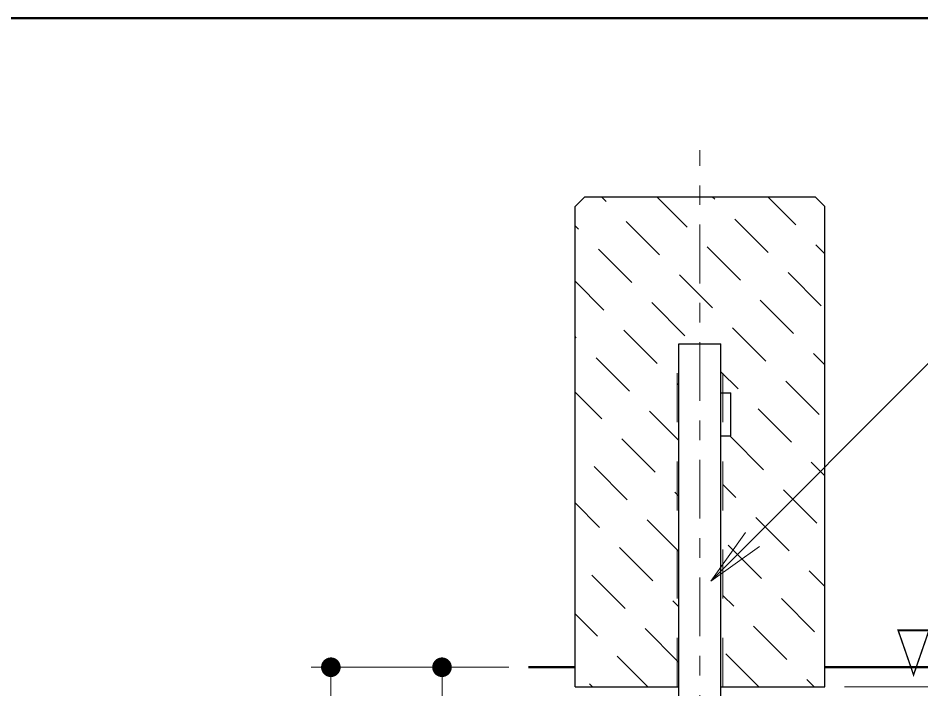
# Model space of a CAD drawing. Units: millimetres on the paper. Extents: x -385 to 0, y -594 to 267.
# Drawn here: x -83.98 to -37.91, y -361.22 to -327 of the extents above; entities that cross this region are included whole.
import ezdxf

# ---------------------------------------------------------------- set-up
doc = ezdxf.new("R2010")
doc.units = ezdxf.units.MM
doc.linetypes.add('USER1', pattern=[4.5, 2.5, -2])
doc.linetypes.add('USER2', pattern=[6, 3, -1, 1, -1])
doc.layers.add('1_20', color=7, linetype='Continuous', lineweight=13)
doc.layers.add('NAKAMURA図枠', color=7, linetype='Continuous', lineweight=13)
doc.styles.add('ＭＳ ゴシック', font='')
doc.styles.get('ＭＳ ゴシック').set_extended_font_data('MS Gothic')

# ---------------------------------------------------------------- blocks, each defined once
blk = doc.blocks.new('filled_dot')
at = {"color": 0, "linetype": 'Continuous', "lineweight": -2, "const_width": 1.25}
blk.add_lwpolyline([(-0.625, 0, 1), (0.625, 0, 1)], format="xyb", close=True, dxfattribs=at)

msp = doc.modelspace()

# ---------------------------------------------------------------- linework, layer by layer
at = {"layer": '1_20', "linetype": 'USER2'}
msp.add_line((-49.184, -394.533), (-49.184, -333.732), dxfattribs=at)
at = {"layer": '1_20', "lineweight": 25}
for p, q in [((-55.059, -336.114), (-55.559, -336.614)), ((-55.059, -336.114), (-43.309, -336.114)), ((-43.309, -336.114), (-42.809, -336.614)), ((-55.559, -361.114), (-55.559, -336.614)), ((-42.809, -361.114), (-42.809, -336.614)), ((-50.254, -373.614), (-50.254, -343.614)), ((-50.254, -343.614), (-48.114, -343.614)), ((-48.114, -373.614), (-48.114, -343.614)), ((-48.114, -346.114), (-47.614, -346.114)), ((-47.614, -348.314), (-47.614, -346.114)), ((-48.114, -348.314), (-47.614, -348.314)), ((-55.559, -361.114), (-50.254, -361.114)), ((-48.114, -361.114), (-42.809, -361.114))]:
    msp.add_line(p, q, dxfattribs=at)
at = {"layer": '1_20'}
for p, q in [((-53.966, -336.357), (-54.209, -336.114)), ((-49.837, -337.658), (-51.381, -336.114)), ((-48.423, -336.243), (-48.553, -336.114)), ((-44.293, -337.544), (-45.724, -336.114)), ((-55.381, -337.771), (-55.559, -337.593)), ((-51.251, -339.072), (-52.948, -337.375)), ((-45.707, -338.959), (-47.404, -337.262)), ((-42.809, -339.029), (-43.275, -338.563)), ((-52.665, -340.486), (-54.362, -338.789)), ((-47.122, -340.373), (-48.819, -338.676)), ((-42.992, -341.674), (-44.689, -339.977)), ((-54.08, -341.9), (-55.559, -340.421)), ((-48.536, -341.787), (-50.233, -340.09)), ((-49.95, -343.201), (-51.647, -341.504)), ((-44.406, -343.088), (-46.103, -341.391)), ((-51.364, -344.616), (-53.061, -342.919)), ((-45.821, -344.502), (-47.518, -342.805)), ((-55.494, -343.314), (-55.559, -343.249)), ((-42.809, -344.686), (-43.388, -344.106)), ((-52.778, -346.03), (-54.476, -344.333)), ((-47.235, -345.917), (-48.114, -345.038)), ((-50.254, -345.726), (-50.346, -345.634)), ((-43.105, -347.218), (-44.802, -345.521)), ((-54.193, -347.444), (-55.559, -346.078)), ((-50.254, -348.554), (-51.76, -347.048)), ((-44.519, -348.632), (-46.216, -346.935)), ((-51.477, -350.159), (-53.174, -348.462)), ((-45.934, -350.046), (-47.631, -348.349)), ((-42.809, -350.343), (-43.501, -349.65)), ((-52.892, -351.573), (-54.589, -349.876)), ((-47.348, -351.46), (-48.014, -350.794)), ((-50.254, -351.383), (-50.459, -351.178)), ((-43.218, -352.761), (-44.915, -351.064)), ((-54.306, -352.988), (-55.559, -351.735)), ((-50.254, -354.211), (-51.873, -352.592)), ((-44.633, -354.176), (-46.33, -352.479)), ((-48.627, -355.721), (-46.86, -353.246)), ((-48.627, -355.721), (-46.506, -353.6)), ((-51.591, -355.703), (-53.288, -354.006)), ((-46.153, -353.953), (-48.627, -355.721)), ((-46.047, -355.59), (-47.744, -353.893)), ((-53.005, -357.117), (-54.702, -355.42)), ((-42.809, -355.999), (-43.614, -355.194)), ((-47.461, -357.004), (-48.014, -356.451)), ((-50.254, -357.04), (-50.572, -356.721)), ((-43.332, -358.305), (-45.029, -356.608)), ((-54.419, -358.531), (-55.559, -357.392)), ((-50.289, -359.832), (-51.986, -358.135)), ((-44.746, -359.719), (-46.443, -358.022)), ((-51.837, -361.114), (-53.401, -359.55)), ((-46.18, -361.114), (-47.857, -359.437)), ((-58.934, -360.114), (-69.016, -360.114)), ((-68.016, -392.614), (-68.016, -360.114)), ((-62.345, -365.114), (-62.345, -360.114)), ((-54.665, -361.114), (-54.815, -360.964)), ((-43.352, -361.114), (-43.727, -360.738)), ((-41.809, -361.114), (-29.33, -361.114))]:
    msp.add_line(p, q, dxfattribs=at)
at = {"layer": '1_20', "linetype": 'USER1'}
for p, q in [((-50.354, -361.114), (-50.354, -343.614)), ((-48.014, -361.114), (-48.014, -343.614))]:
    msp.add_line(p, q, dxfattribs=at)
at = {"layer": '1_20', "lineweight": 50}
for p, q in [((-57.934, -360.114), (-55.559, -360.114)), ((-42.809, -360.114), (-34.257, -360.114))]:
    msp.add_line(p, q, dxfattribs=at)
at = {"layer": '1_20'}
msp.add_lwpolyline([(-48.627, -355.721), (-36.631, -343.724), (-3.537, -343.724)], dxfattribs=at)
at = {"layer": 'NAKAMURA図枠', "lineweight": 50}
msp.add_line((0, -327), (-385, -327), dxfattribs=at)

# ---------------------------------------------------------------- block references
at = {"layer": '1_20', "xscale": 0.4, "yscale": 0.4, "rotation": 270}
for p in [(-68.016, -360.114), (-62.345, -360.114)]:
    msp.add_blockref('filled_dot', p, dxfattribs=at)

# ---------------------------------------------------------------- texts
at = {"layer": '1_20', "insert": (-39.184, -360.614), "char_height": 2.199, "attachment_point": 7, "style": 'ＭＳ ゴシック'}
msp.add_mtext('\\T1.64;\\W0.6;▽ＧＬ', dxfattribs=at)

doc.saveas('drawing.dxf')
